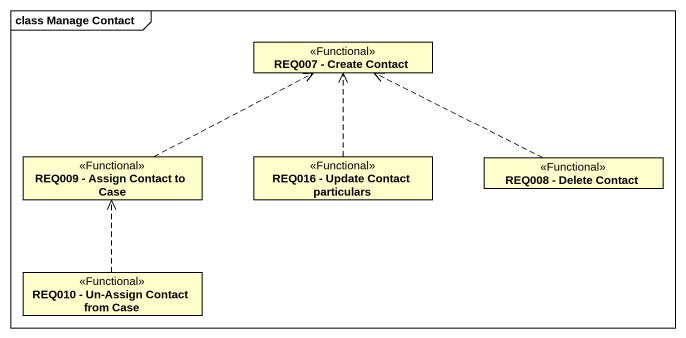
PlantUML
@startuml
mainframe class Manage Contact
hide circle
hide empty members
class "REQ007 - Create Contact" as REQ007_Create_Contact <<Functional>>
class "REQ009 - Assign Contact to Case" as REQ009_Assign_Contact_to <<Functional>>
class "REQ016 - Update Contact particulars" as REQ016_Update_Contact <<Functional>>
class "REQ008 - Delete Contact" as REQ008_Delete_Contact <<Functional>>
class "REQ010 - Un-Assign Contact from Case" as REQ010_Un_Assign_Contact <<Functional>>
REQ009_Assign_Contact_to .right.> REQ007_Create_Contact
REQ016_Update_Contact .up.> REQ007_Create_Contact
REQ008_Delete_Contact .left.> REQ007_Create_Contact
REQ010_Un_Assign_Contact .up.> REQ009_Assign_Contact_to
@enduml
